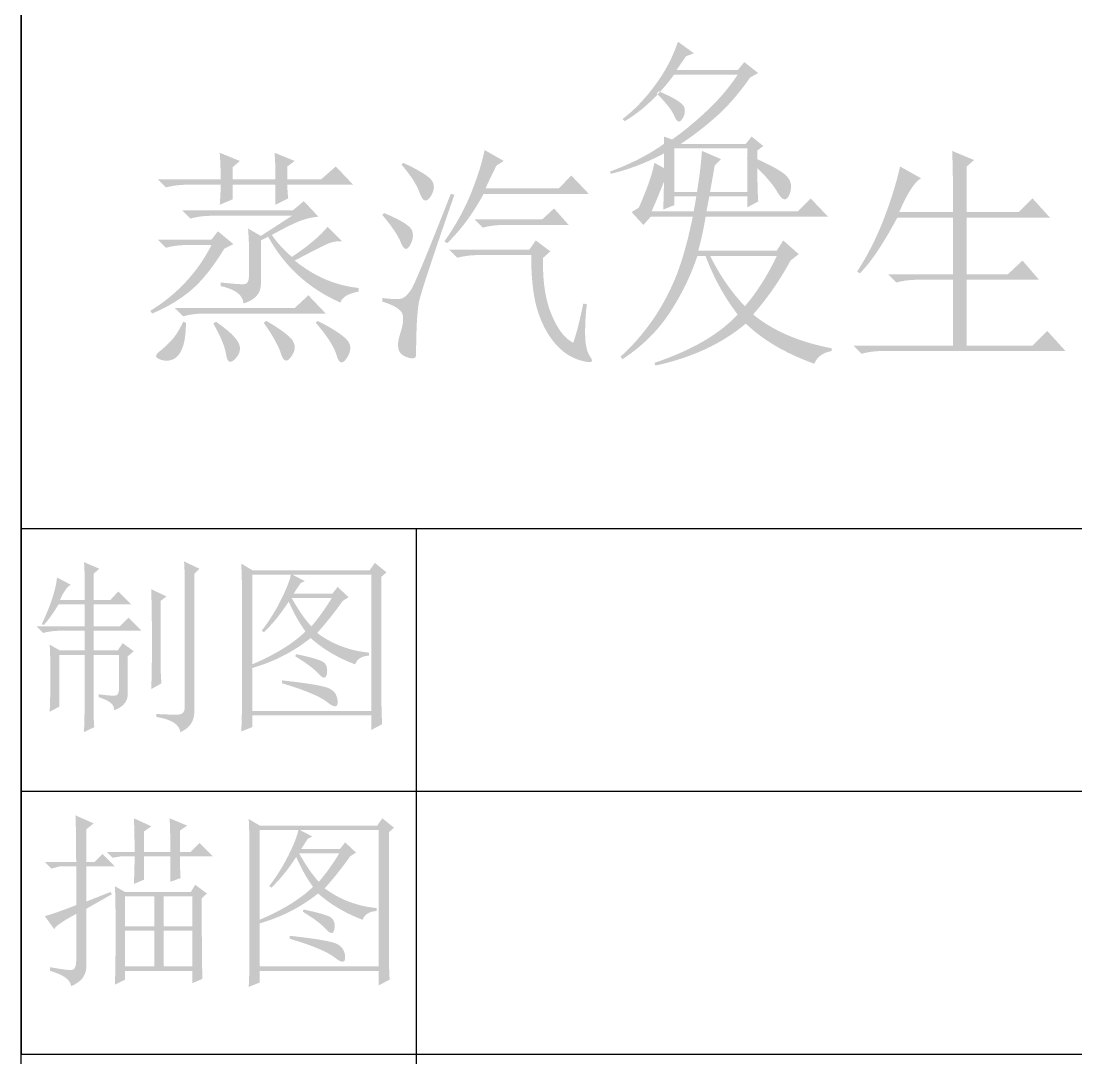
# Model space of a CAD drawing. Header units: millimetres. Extents: x 0 to 841, y 0 to 1189.
# Drawn here: x 673.9 to 703.97, y 20.07 to 49.62 of the extents above; entities that cross this region are included whole.
import ezdxf

# ---------------------------------------------------------------- set-up
doc = ezdxf.new("R2010")
doc.units = ezdxf.units.MM
doc.layers.add('C00-00-00', color=7, linetype='Continuous')

msp = doc.modelspace()

# ---------------------------------------------------------------- hatches: boundary and pattern name
at = {"layer": 'C00-00-00'}
h = msp.add_hatch(color=256, dxfattribs=at)
edge = h.paths.add_edge_path(flags=0)
edge.add_spline(control_points=[(694.682813, 48.017592), (694.363659, 47.559532), (694.034033, 47.181399), (693.694484, 46.883191), (693.354384, 46.584984), (693.024757, 46.331976), (692.706155, 46.124168), (692.706155, 46.124168), (694.557687, 46.124168), (694.557687, 46.124168), (694.557687, 46.124168), (694.724154, 46.331976), (694.724154, 46.331976), (694.724154, 46.331976), (695.057088, 46.06188), (695.057088, 46.06188), (695.057088, 46.06188), (694.890621, 45.936755), (694.890621, 45.936755), (694.890621, 45.936755), (694.890621, 45.146312), (694.890621, 45.146312), (694.890621, 44.937953), (694.897236, 44.715813), (694.911567, 44.479893), (694.911567, 44.479893), (694.59958, 44.313426), (694.59958, 44.313426), (694.59958, 44.313426), (694.59958, 44.625965), (694.59958, 44.625965), (694.59958, 44.625965), (692.518742, 44.625965), (692.518742, 44.625965), (692.518742, 44.625965), (692.518742, 44.376264), (692.518742, 44.376264), (692.518742, 44.376264), (692.206754, 44.251138), (692.206754, 44.251138), (692.219983, 44.736759), (692.227149, 45.055913), (692.227149, 45.208599), (692.227149, 45.208599), (692.227149, 45.853521), (692.227149, 45.853521), (691.741528, 45.59004), (691.235513, 45.395461), (690.708551, 45.270887), (690.708551, 45.270887), (690.687605, 45.333174), (690.687605, 45.333174), (691.28402, 45.554762), (691.797201, 45.818795), (692.227149, 46.124168), (692.227149, 46.124168), (692.227149, 46.331976), (692.227149, 46.331976), (692.227149, 46.331976), (692.456455, 46.248742), (692.456455, 46.248742), (692.775057, 46.470331), (693.107991, 46.744285), (693.454705, 47.070604), (693.80142, 47.396924), (694.093013, 47.740331), (694.328933, 48.100826), (694.328933, 48.100826), (692.518742, 48.100826), (692.518742, 48.100826), (692.074462, 47.504411), (691.603173, 47.060131), (691.103772, 46.76909), (691.103772, 46.76909), (691.041485, 46.831377), (691.041485, 46.831377), (691.360087, 47.067297), (691.668768, 47.386451), (691.966975, 47.788838), (692.265183, 48.191225), (692.484015, 48.607393), (692.622922, 49.037341), (692.622922, 49.037341), (693.08043, 48.704407), (693.08043, 48.704407), (693.08043, 48.704407), (692.851676, 48.621173), (692.851676, 48.621173), (692.74033, 48.454706), (692.650482, 48.322966), (692.581029, 48.225952), (692.581029, 48.225952), (694.328933, 48.225952), (694.328933, 48.225952), (694.328933, 48.225952), (694.516346, 48.454706), (694.516346, 48.454706), (694.516346, 48.454706), (694.911567, 48.142718), (694.911567, 48.142718), (694.911567, 48.142718), (694.682813, 48.017592), (694.682813, 48.017592)], knot_values=[0, 0, 0, 0, 1, 1, 1, 2, 2, 2, 3, 3, 3, 4, 4, 4, 5, 5, 5, 6, 6, 6, 7, 7, 7, 8, 8, 8, 9, 9, 9, 10, 10, 10, 11, 11, 11, 12, 12, 12, 13, 13, 13, 14, 14, 14, 15, 15, 15, 16, 16, 16, 17, 17, 17, 18, 18, 18, 19, 19, 19, 20, 20, 20, 21, 21, 21, 22, 22, 22, 23, 23, 23, 24, 24, 24, 25, 25, 25, 26, 26, 26, 27, 27, 27, 28, 28, 28, 29, 29, 29, 30, 30, 30, 31, 31, 31, 32, 32, 32, 33, 33, 33, 34, 34, 34, 34], degree=3, periodic=1)
edge = h.paths.add_edge_path(flags=0)
edge.add_spline(control_points=[(692.081628, 47.622371), (692.539137, 47.427792), (692.782223, 47.271798), (692.809784, 47.153838), (692.837344, 47.035878), (692.813091, 46.925084), (692.737023, 46.820904), (692.660955, 46.716724), (692.591502, 46.744285), (692.529215, 46.904137), (692.466376, 47.06399), (692.296602, 47.282271), (692.019341, 47.560084), (692.019341, 47.560084), (692.081628, 47.622371), (692.081628, 47.622371)], knot_values=[0, 0, 0, 0, 1, 1, 1, 2, 2, 2, 3, 3, 3, 4, 4, 4, 5, 5, 5, 5], degree=3, periodic=1)
edge = h.paths.add_edge_path(flags=0)
edge.add_spline(control_points=[(692.518742, 45.999042), (692.518742, 45.999042), (692.518742, 44.750539), (692.518742, 44.750539), (692.518742, 44.750539), (694.59958, 44.750539), (694.59958, 44.750539), (694.59958, 44.750539), (694.59958, 45.999042), (694.59958, 45.999042), (694.59958, 45.999042), (692.518742, 45.999042), (692.518742, 45.999042)], knot_values=[0, 0, 0, 0, 1, 1, 1, 2, 2, 2, 3, 3, 3, 4, 4, 4, 4], degree=3, periodic=1)
h = msp.add_hatch(color=256, dxfattribs=at)
edge = h.paths.add_edge_path(flags=0)
edge.add_spline(control_points=[(680.398864, 43.135821), (680.398864, 43.291815), (680.390044, 43.482535), (680.372957, 43.708533), (680.372957, 43.708533), (680.737861, 43.500174), (680.737861, 43.500174), (680.737861, 43.500174), (681.623113, 44.073438), (681.623113, 44.073438), (681.623113, 44.073438), (679.357067, 44.073438), (679.357067, 44.073438), (679.131069, 44.073438), (678.922709, 44.04698), (678.731989, 43.995165), (678.731989, 43.995165), (678.497722, 44.229432), (678.497722, 44.229432), (678.497722, 44.229432), (681.64902, 44.229432), (681.64902, 44.229432), (681.64902, 44.229432), (681.961559, 44.490157), (681.961559, 44.490157), (681.961559, 44.490157), (682.378278, 44.047531), (682.378278, 44.047531), (682.169918, 44.029892), (681.965969, 43.977526), (681.766429, 43.890986), (681.566889, 43.803894), (681.328213, 43.682626), (681.0504, 43.526632), (681.206394, 43.300634), (681.397115, 43.092275), (681.623113, 42.901554), (682.109285, 43.231181), (682.447731, 43.517262), (682.639003, 43.760899), (682.639003, 43.760899), (683.055721, 43.34418), (683.055721, 43.34418), (682.899176, 43.361268), (682.725543, 43.322132), (682.534823, 43.226771), (682.343551, 43.13086), (682.065739, 42.988095), (681.701385, 42.797375), (682.25701, 42.345378), (682.86445, 42.085204), (683.524254, 42.015751), (683.524254, 42.015751), (683.524254, 41.911572), (683.524254, 41.911572), (683.228803, 41.859206), (683.05517, 41.755026), (683.003356, 41.599033), (682.100465, 41.998112), (681.414753, 42.623191), (680.946221, 43.474267), (680.946221, 43.474267), (680.737861, 43.370087), (680.737861, 43.370087), (680.737861, 43.370087), (680.737861, 42.119931), (680.737861, 42.119931), (680.737861, 41.859206), (680.572497, 41.676754), (680.24287, 41.573125), (680.225231, 41.81566), (680.008603, 41.981025), (679.591885, 42.068117), (679.591885, 42.068117), (679.591885, 42.172296), (679.591885, 42.172296), (679.921511, 42.137019), (680.138139, 42.119931), (680.242319, 42.119931), (680.346498, 42.119931), (680.398864, 42.197652), (680.398864, 42.354197), (680.398864, 42.354197), (680.398864, 43.135821), (680.398864, 43.135821)], knot_values=[0, 0, 0, 0, 1, 1, 1, 2, 2, 2, 3, 3, 3, 4, 4, 4, 5, 5, 5, 6, 6, 6, 7, 7, 7, 8, 8, 8, 9, 9, 9, 10, 10, 10, 11, 11, 11, 12, 12, 12, 13, 13, 13, 14, 14, 14, 15, 15, 15, 16, 16, 16, 17, 17, 17, 18, 18, 18, 19, 19, 19, 20, 20, 20, 21, 21, 21, 22, 22, 22, 23, 23, 23, 24, 24, 24, 25, 25, 25, 26, 26, 26, 27, 27, 27, 28, 28, 28, 28], degree=3, periodic=1)
edge = h.paths.add_edge_path(flags=0)
edge.add_spline(control_points=[(677.794372, 43.395994), (677.794372, 43.395994), (679.33116, 43.395994), (679.33116, 43.395994), (679.33116, 43.395994), (679.513612, 43.630812), (679.513612, 43.630812), (679.513612, 43.630812), (679.956238, 43.265908), (679.956238, 43.265908), (679.956238, 43.265908), (679.696064, 43.135821), (679.696064, 43.135821), (679.365886, 42.597283), (679.044528, 42.197652), (678.731989, 41.937479), (678.41945, 41.677305), (678.055096, 41.460126), (677.638378, 41.286494), (677.638378, 41.286494), (677.586012, 41.364766), (677.586012, 41.364766), (678.349997, 41.833299), (678.931529, 42.458377), (679.33116, 43.24), (679.33116, 43.24), (678.654267, 43.24), (678.654267, 43.24), (678.428269, 43.24), (678.21991, 43.213542), (678.029189, 43.161728), (678.029189, 43.161728), (677.794372, 43.395994), (677.794372, 43.395994)], knot_values=[0, 0, 0, 0, 1, 1, 1, 2, 2, 2, 3, 3, 3, 4, 4, 4, 5, 5, 5, 6, 6, 6, 7, 7, 7, 8, 8, 8, 9, 9, 9, 10, 10, 10, 11, 11, 11, 11], degree=3, periodic=1)
edge = h.paths.add_edge_path(flags=0)
edge.add_spline(control_points=[(678.289363, 41.443039), (678.289363, 41.443039), (681.701385, 41.443039), (681.701385, 41.443039), (681.701385, 41.443039), (682.092197, 41.807392), (682.092197, 41.807392), (682.092197, 41.807392), (682.586637, 41.286494), (682.586637, 41.286494), (682.586637, 41.286494), (679.148707, 41.286494), (679.148707, 41.286494), (678.922709, 41.286494), (678.71435, 41.260035), (678.523629, 41.208221), (678.523629, 41.208221), (678.289363, 41.443039), (678.289363, 41.443039)], knot_values=[0, 0, 0, 0, 1, 1, 1, 2, 2, 2, 3, 3, 3, 4, 4, 4, 5, 5, 5, 6, 6, 6, 6], degree=3, periodic=1)
edge = h.paths.add_edge_path(flags=0)
edge.add_spline(control_points=[(682.352371, 41.078134), (682.734363, 40.886862), (683.003356, 40.717639), (683.159901, 40.569914), (683.315895, 40.422739), (683.328573, 40.244697), (683.198486, 40.036337), (683.068399, 39.827978), (682.968629, 39.845617), (682.899176, 40.088703), (682.829723, 40.331789), (682.630183, 40.643776), (682.300556, 41.02632), (682.300556, 41.02632), (682.352371, 41.078134), (682.352371, 41.078134)], knot_values=[0, 0, 0, 0, 1, 1, 1, 2, 2, 2, 3, 3, 3, 4, 4, 4, 5, 5, 5, 5], degree=3, periodic=1)
edge = h.paths.add_edge_path(flags=0)
edge.add_spline(control_points=[(678.523629, 41.052227), (678.523629, 41.052227), (678.601902, 41.02632), (678.601902, 41.02632), (678.601902, 40.71323), (678.567175, 40.470144), (678.497722, 40.297062), (678.428269, 40.123429), (678.332358, 40.01484), (678.21109, 39.971294), (678.089823, 39.928299), (677.968004, 39.932709), (677.846737, 39.984523), (677.724918, 40.036337), (677.720509, 40.10579), (677.833508, 40.192882), (677.945956, 40.279974), (678.063365, 40.388013), (678.185183, 40.518099), (678.306451, 40.648186), (678.41945, 40.826229), (678.523629, 41.052227), (678.523629, 41.052227), (678.523629, 41.052227), (678.523629, 41.052227)], knot_values=[0, 0, 0, 0, 1, 1, 1, 2, 2, 2, 3, 3, 3, 4, 4, 4, 5, 5, 5, 6, 6, 6, 7, 7, 7, 8, 8, 8, 8], degree=3, periodic=1)
edge = h.paths.add_edge_path(flags=0)
edge.add_spline(control_points=[(679.461247, 41.052227), (679.808512, 40.80859), (680.021281, 40.60905), (680.099554, 40.453056), (680.177826, 40.297062), (680.14751, 40.144927), (680.008603, 39.997201), (679.869697, 39.849475), (679.782605, 39.888612), (679.747878, 40.11461), (679.713152, 40.340608), (679.591885, 40.634957), (679.383525, 40.999862), (679.383525, 40.999862), (679.461247, 41.052227), (679.461247, 41.052227)], knot_values=[0, 0, 0, 0, 1, 1, 1, 2, 2, 2, 3, 3, 3, 4, 4, 4, 5, 5, 5, 5], degree=3, periodic=1)
edge = h.paths.add_edge_path(flags=0)
edge.add_spline(control_points=[(680.893855, 41.078134), (681.310574, 40.835048), (681.561928, 40.643776), (681.64902, 40.50487), (681.736112, 40.365964), (681.718473, 40.21438), (681.597206, 40.049566), (681.475387, 39.884753), (681.380027, 39.91507), (681.310574, 40.140517), (681.241121, 40.366515), (681.075756, 40.661415), (680.815582, 41.02632), (680.815582, 41.02632), (680.893855, 41.078134), (680.893855, 41.078134)], knot_values=[0, 0, 0, 0, 1, 1, 1, 2, 2, 2, 3, 3, 3, 4, 4, 4, 5, 5, 5, 5], degree=3, periodic=1)
edge = h.paths.add_edge_path(flags=0)
edge.add_spline(control_points=[(679.565426, 44.385977), (679.583065, 44.611424), (679.591885, 44.802145), (679.591885, 44.95869), (679.591885, 44.95869), (678.654267, 44.95869), (678.654267, 44.95869), (678.428269, 44.95869), (678.21991, 44.932783), (678.029189, 44.880968), (678.029189, 44.880968), (677.794372, 45.115235), (677.794372, 45.115235), (677.794372, 45.115235), (679.591885, 45.115235), (679.591885, 45.115235), (679.591885, 45.35777), (679.583065, 45.609675), (679.565426, 45.8704), (679.565426, 45.8704), (680.13869, 45.636133), (680.13869, 45.636133), (680.13869, 45.636133), (679.930331, 45.453681), (679.930331, 45.453681), (679.930331, 45.453681), (679.930331, 45.115235), (679.930331, 45.115235), (679.930331, 45.115235), (681.15458, 45.115235), (681.15458, 45.115235), (681.15458, 45.375408), (681.14576, 45.627314), (681.128122, 45.8704), (681.128122, 45.8704), (681.701385, 45.636133), (681.701385, 45.636133), (681.701385, 45.636133), (681.493026, 45.479588), (681.493026, 45.479588), (681.493026, 45.479588), (681.493026, 45.115235), (681.493026, 45.115235), (681.493026, 45.115235), (682.45655, 45.115235), (682.45655, 45.115235), (682.45655, 45.115235), (682.873269, 45.479588), (682.873269, 45.479588), (682.873269, 45.479588), (683.36826, 44.95869), (683.36826, 44.95869), (683.36826, 44.95869), (681.493026, 44.95869), (681.493026, 44.95869), (681.493026, 44.819783), (681.501294, 44.689697), (681.518933, 44.568429), (681.518933, 44.568429), (681.15458, 44.385977), (681.15458, 44.385977), (681.15458, 44.385977), (681.15458, 44.95869), (681.15458, 44.95869), (681.15458, 44.95869), (679.930331, 44.95869), (679.930331, 44.95869), (679.930331, 44.95869), (679.930331, 44.541971), (679.930331, 44.541971), (679.930331, 44.541971), (679.565426, 44.385977), (679.565426, 44.385977)], knot_values=[0, 0, 0, 0, 1, 1, 1, 2, 2, 2, 3, 3, 3, 4, 4, 4, 5, 5, 5, 6, 6, 6, 7, 7, 7, 8, 8, 8, 9, 9, 9, 10, 10, 10, 11, 11, 11, 12, 12, 12, 13, 13, 13, 14, 14, 14, 15, 15, 15, 16, 16, 16, 17, 17, 17, 18, 18, 18, 19, 19, 19, 20, 20, 20, 21, 21, 21, 22, 22, 22, 23, 23, 23, 24, 24, 24, 24], degree=3, periodic=1)
h = msp.add_hatch(color=256, dxfattribs=at)
edge = h.paths.add_edge_path(flags=0)
edge.add_spline(control_points=[(686.827357, 43.969258), (686.827357, 43.969258), (688.754405, 43.969258), (688.754405, 43.969258), (688.754405, 43.969258), (689.093403, 44.281797), (689.093403, 44.281797), (689.093403, 44.281797), (689.510122, 43.812713), (689.510122, 43.812713), (689.510122, 43.812713), (687.686701, 43.812713), (687.686701, 43.812713), (687.460703, 43.812713), (687.252344, 43.786806), (687.061623, 43.734992), (687.061623, 43.734992), (686.827357, 43.969258), (686.827357, 43.969258)], knot_values=[0, 0, 0, 0, 1, 1, 1, 2, 2, 2, 3, 3, 3, 4, 4, 4, 5, 5, 5, 6, 6, 6, 6], degree=3, periodic=1)
edge = h.paths.add_edge_path(flags=0)
edge.add_spline(control_points=[(687.113989, 45.948672), (687.113989, 45.948672), (687.660794, 45.636133), (687.660794, 45.636133), (687.660794, 45.636133), (687.452435, 45.506046), (687.452435, 45.506046), (687.330616, 45.262409), (687.226437, 45.04523), (687.139896, 44.85451), (687.139896, 44.85451), (689.22349, 44.85451), (689.22349, 44.85451), (689.22349, 44.85451), (689.587843, 45.219415), (689.587843, 45.219415), (689.587843, 45.219415), (690.082834, 44.698516), (690.082834, 44.698516), (690.082834, 44.698516), (687.08753, 44.698516), (687.08753, 44.698516), (686.774991, 44.125252), (686.427726, 43.656719), (686.045734, 43.291815), (686.045734, 43.291815), (685.968012, 43.34418), (685.968012, 43.34418), (686.297639, 43.812713), (686.553403, 44.277388), (686.735855, 44.737652), (686.918307, 45.197366), (687.044536, 45.601407), (687.113989, 45.948672), (687.113989, 45.948672), (687.113989, 45.948672), (687.113989, 45.948672)], knot_values=[0, 0, 0, 0, 1, 1, 1, 2, 2, 2, 3, 3, 3, 4, 4, 4, 5, 5, 5, 6, 6, 6, 7, 7, 7, 8, 8, 8, 9, 9, 9, 10, 10, 10, 11, 11, 11, 12, 12, 12, 12], degree=3, periodic=1)
edge = h.paths.add_edge_path(flags=0)
edge.add_spline(control_points=[(686.098099, 43.109914), (686.098099, 43.109914), (688.390052, 43.109914), (688.390052, 43.109914), (688.390052, 43.109914), (688.572504, 43.370087), (688.572504, 43.370087), (688.572504, 43.370087), (688.989223, 43.057548), (688.989223, 43.057548), (688.989223, 43.057548), (688.780864, 42.875096), (688.780864, 42.875096), (688.763225, 42.232379), (688.840946, 41.698803), (689.014579, 41.273264), (689.188212, 40.847726), (689.396571, 40.574323), (689.640208, 40.453056), (689.726749, 40.696142), (689.822109, 41.069315), (689.92684, 41.573125), (689.92684, 41.573125), (690.03102, 41.547218), (690.03102, 41.547218), (689.995742, 41.32122), (689.978655, 41.047266), (689.978655, 40.726459), (689.978655, 40.405651), (690.030469, 40.175244), (690.134648, 40.036337), (690.238828, 39.897431), (690.147878, 39.867114), (689.861246, 39.945387), (689.574614, 40.023659), (689.32326, 40.192882), (689.106081, 40.453056), (688.888902, 40.71323), (688.724089, 41.034588), (688.611089, 41.41658), (688.49809, 41.798572), (688.441866, 42.310651), (688.441866, 42.953369), (688.441866, 42.953369), (686.957444, 42.953369), (686.957444, 42.953369), (686.731445, 42.953369), (686.523086, 42.92691), (686.332365, 42.875096), (686.332365, 42.875096), (686.098099, 43.109914), (686.098099, 43.109914)], knot_values=[0, 0, 0, 0, 1, 1, 1, 2, 2, 2, 3, 3, 3, 4, 4, 4, 5, 5, 5, 6, 6, 6, 7, 7, 7, 8, 8, 8, 9, 9, 9, 10, 10, 10, 11, 11, 11, 12, 12, 12, 13, 13, 13, 14, 14, 14, 15, 15, 15, 16, 16, 16, 17, 17, 17, 17], degree=3, periodic=1)
edge = h.paths.add_edge_path(flags=0)
edge.add_spline(control_points=[(686.254093, 44.672609), (685.611376, 42.83155), (685.27293, 41.802982), (685.238203, 41.585803), (685.203477, 41.368625), (685.181979, 41.099632), (685.17316, 40.778273), (685.16434, 40.456915), (685.160482, 40.235877), (685.160482, 40.11461), (685.160482, 39.993342), (685.056302, 39.975704), (684.847943, 40.062244), (684.639583, 40.149336), (684.591628, 40.361554), (684.704627, 40.7), (684.817075, 41.038447), (684.821484, 41.260035), (684.717305, 41.364215), (684.613125, 41.468395), (684.439492, 41.555487), (684.196957, 41.62494), (684.196957, 41.62494), (684.196957, 41.729119), (684.196957, 41.729119), (684.491858, 41.694393), (684.678168, 41.689983), (684.756441, 41.716441), (684.834714, 41.742349), (684.921254, 41.825031), (685.017166, 41.963937), (685.112526, 42.102843), (685.490109, 43.014002), (686.149913, 44.698516), (686.149913, 44.698516), (686.254093, 44.672609), (686.254093, 44.672609)], knot_values=[0, 0, 0, 0, 1, 1, 1, 2, 2, 2, 3, 3, 3, 4, 4, 4, 5, 5, 5, 6, 6, 6, 7, 7, 7, 8, 8, 8, 9, 9, 9, 10, 10, 10, 11, 11, 11, 12, 12, 12, 12], degree=3, periodic=1)
edge = h.paths.add_edge_path(flags=0)
edge.add_spline(control_points=[(684.248772, 44.151711), (684.752031, 43.943351), (685.021024, 43.769718), (685.055751, 43.630812), (685.090477, 43.491906), (685.06457, 43.353), (684.97803, 43.214093), (684.890938, 43.075187), (684.808806, 43.105504), (684.730534, 43.305044), (684.652261, 43.504584), (684.47477, 43.769167), (684.196957, 44.099345), (684.196957, 44.099345), (684.248772, 44.151711), (684.248772, 44.151711)], knot_values=[0, 0, 0, 0, 1, 1, 1, 2, 2, 2, 3, 3, 3, 4, 4, 4, 5, 5, 5, 5], degree=3, periodic=1)
edge = h.paths.add_edge_path(flags=0)
edge.add_spline(control_points=[(684.795577, 45.583768), (685.281749, 45.35777), (685.559562, 45.179727), (685.629015, 45.04964), (685.698468, 44.919553), (685.676419, 44.771828), (685.563971, 44.607014), (685.450972, 44.442201), (685.351202, 44.481337), (685.264661, 44.724423), (685.177569, 44.967509), (685.003937, 45.236502), (684.743763, 45.531954), (684.743763, 45.531954), (684.795577, 45.583768), (684.795577, 45.583768)], knot_values=[0, 0, 0, 0, 1, 1, 1, 2, 2, 2, 3, 3, 3, 4, 4, 4, 5, 5, 5, 5], degree=3, periodic=1)
h = msp.add_hatch(color=256, dxfattribs=at)
edge = h.paths.add_edge_path(flags=0)
edge.add_spline(control_points=[(693.073398, 44.203525), (693.125212, 44.481337), (693.172616, 44.771828), (693.216162, 45.076099), (693.259708, 45.379818), (693.290025, 45.66204), (693.307664, 45.922765), (693.307664, 45.922765), (693.85447, 45.687947), (693.85447, 45.687947), (693.85447, 45.687947), (693.672017, 45.506046), (693.672017, 45.506046), (693.55075, 44.811515), (693.472477, 44.377158), (693.437751, 44.203525), (693.437751, 44.203525), (696.042243, 44.203525), (696.042243, 44.203525), (696.042243, 44.203525), (696.407148, 44.568429), (696.407148, 44.568429), (696.407148, 44.568429), (696.901588, 44.047531), (696.901588, 44.047531), (696.901588, 44.047531), (693.411844, 44.047531), (693.411844, 44.047531), (693.359478, 43.717353), (693.290025, 43.395994), (693.203484, 43.083455), (693.203484, 43.083455), (695.443072, 43.083455), (695.443072, 43.083455), (695.443072, 43.083455), (695.625524, 43.370087), (695.625524, 43.370087), (695.625524, 43.370087), (696.06815, 42.979276), (696.06815, 42.979276), (696.06815, 42.979276), (695.833884, 42.797375), (695.833884, 42.797375), (695.521345, 42.224111), (695.16526, 41.71148), (694.76618, 41.260586), (695.338892, 40.791502), (696.085238, 40.470144), (697.005767, 40.296511), (697.005767, 40.296511), (697.005767, 40.21879), (697.005767, 40.21879), (696.745594, 40.166975), (696.58078, 40.045157), (696.511327, 39.853885), (695.694977, 40.149336), (695.043992, 40.530777), (694.55782, 40.999862), (693.880377, 40.427149), (693.021032, 40.028069), (691.979235, 39.802071), (691.979235, 39.802071), (691.953328, 39.879792), (691.953328, 39.879792), (693.0293, 40.244697), (693.819743, 40.704961), (694.323554, 41.260586), (693.94101, 41.763846), (693.637291, 42.319471), (693.411844, 42.927461), (693.411844, 42.927461), (693.177577, 42.927461), (693.177577, 42.927461), (692.986306, 42.354197), (692.721171, 41.811802), (692.382725, 41.299723), (692.044279, 40.787092), (691.597243, 40.348876), (691.041618, 39.983972), (691.041618, 39.983972), (690.989804, 40.062244), (690.989804, 40.062244), (691.267616, 40.305882), (691.541019, 40.60905), (691.810012, 40.973954), (692.079005, 41.338308), (692.313272, 41.750617), (692.512812, 42.210882), (692.712352, 42.671146), (692.890394, 43.283546), (693.046939, 44.047531), (693.046939, 44.047531), (691.849148, 44.047531), (691.849148, 44.047531), (691.849148, 44.047531), (691.640789, 43.812713), (691.640789, 43.812713), (691.640789, 43.812713), (691.302343, 44.177618), (691.302343, 44.177618), (691.302343, 44.177618), (691.510702, 44.307704), (691.510702, 44.307704), (691.753237, 44.863329), (691.900963, 45.288316), (691.953328, 45.583768), (691.953328, 45.583768), (692.474227, 45.297687), (692.474227, 45.297687), (692.474227, 45.297687), (692.265867, 45.141142), (692.265867, 45.141142), (692.091683, 44.706784), (691.961596, 44.394245), (691.875056, 44.203525), (691.875056, 44.203525), (693.073398, 44.203525), (693.073398, 44.203525)], knot_values=[0, 0, 0, 0, 1, 1, 1, 2, 2, 2, 3, 3, 3, 4, 4, 4, 5, 5, 5, 6, 6, 6, 7, 7, 7, 8, 8, 8, 9, 9, 9, 10, 10, 10, 11, 11, 11, 12, 12, 12, 13, 13, 13, 14, 14, 14, 15, 15, 15, 16, 16, 16, 17, 17, 17, 18, 18, 18, 19, 19, 19, 20, 20, 20, 21, 21, 21, 22, 22, 22, 23, 23, 23, 24, 24, 24, 25, 25, 25, 26, 26, 26, 27, 27, 27, 28, 28, 28, 29, 29, 29, 30, 30, 30, 31, 31, 31, 32, 32, 32, 33, 33, 33, 34, 34, 34, 35, 35, 35, 36, 36, 36, 37, 37, 37, 38, 38, 38, 39, 39, 39, 39], degree=3, periodic=1)
edge = h.paths.add_edge_path(flags=0)
edge.add_spline(control_points=[(693.541931, 42.927461), (693.819743, 42.371836), (694.14937, 41.893933), (694.531913, 41.494853), (694.86154, 41.876845), (695.16526, 42.354197), (695.443072, 42.927461), (695.443072, 42.927461), (693.541931, 42.927461), (693.541931, 42.927461)], knot_values=[0, 0, 0, 0, 1, 1, 1, 2, 2, 2, 3, 3, 3, 3], degree=3, periodic=1)
edge = h.paths.add_edge_path(flags=0)
edge.add_spline(control_points=[(694.636093, 45.792127), (695.139352, 45.583768), (695.482208, 45.405725), (695.664661, 45.258), (695.846562, 45.110274), (695.894517, 44.923963), (695.807977, 44.698516), (695.720885, 44.472518), (695.604027, 44.490157), (695.456301, 44.75033), (695.308576, 45.010504), (695.017534, 45.331862), (694.583727, 45.714406), (694.583727, 45.714406), (694.636093, 45.792127), (694.636093, 45.792127)], knot_values=[0, 0, 0, 0, 1, 1, 1, 2, 2, 2, 3, 3, 3, 4, 4, 4, 5, 5, 5, 5], degree=3, periodic=1)
h = msp.add_hatch(color=256, dxfattribs=at)
edge = h.paths.add_edge_path(flags=0)
edge.add_spline(control_points=[(698.954534, 45.479588), (698.954534, 45.479588), (699.553705, 45.141142), (699.553705, 45.141142), (699.379521, 45.05405), (699.171161, 44.733243), (698.928627, 44.177618), (698.928627, 44.177618), (700.464864, 44.177618), (700.464864, 44.177618), (700.464864, 44.975777), (700.456044, 45.557861), (700.438957, 45.922765), (700.438957, 45.922765), (701.064035, 45.66204), (701.064035, 45.66204), (701.064035, 45.66204), (700.855675, 45.479588), (700.855675, 45.479588), (700.855675, 45.479588), (700.855675, 44.177618), (700.855675, 44.177618), (700.855675, 44.177618), (702.340098, 44.177618), (702.340098, 44.177618), (702.340098, 44.177618), (702.73091, 44.568429), (702.73091, 44.568429), (702.73091, 44.568429), (703.225901, 44.021072), (703.225901, 44.021072), (703.225901, 44.021072), (700.855675, 44.021072), (700.855675, 44.021072), (700.855675, 44.021072), (700.855675, 42.406563), (700.855675, 42.406563), (700.855675, 42.406563), (702.027559, 42.406563), (702.027559, 42.406563), (702.027559, 42.406563), (702.444278, 42.797375), (702.444278, 42.797375), (702.444278, 42.797375), (702.913362, 42.250018), (702.913362, 42.250018), (702.913362, 42.250018), (700.855675, 42.250018), (700.855675, 42.250018), (700.855675, 42.250018), (700.855675, 40.374783), (700.855675, 40.374783), (700.855675, 40.374783), (702.73091, 40.374783), (702.73091, 40.374783), (702.73091, 40.374783), (703.147629, 40.791502), (703.147629, 40.791502), (703.147629, 40.791502), (703.668527, 40.21879), (703.668527, 40.21879), (703.668527, 40.21879), (698.48545, 40.21879), (698.48545, 40.21879), (698.259451, 40.21879), (698.051092, 40.192882), (697.860372, 40.140517), (697.860372, 40.140517), (697.626105, 40.374783), (697.626105, 40.374783), (697.626105, 40.374783), (700.464864, 40.374783), (700.464864, 40.374783), (700.464864, 40.374783), (700.464864, 42.250018), (700.464864, 42.250018), (700.464864, 42.250018), (699.475432, 42.250018), (699.475432, 42.250018), (699.249434, 42.250018), (699.041075, 42.224111), (698.850354, 42.172296), (698.850354, 42.172296), (698.616088, 42.406563), (698.616088, 42.406563), (698.616088, 42.406563), (700.464864, 42.406563), (700.464864, 42.406563), (700.464864, 42.406563), (700.464864, 44.021072), (700.464864, 44.021072), (700.464864, 44.021072), (698.876261, 44.021072), (698.876261, 44.021072), (698.47663, 43.274727), (698.120545, 42.745009), (697.808557, 42.43247), (697.808557, 42.43247), (697.730285, 42.484836), (697.730285, 42.484836), (698.025185, 42.93573), (698.27709, 43.430721), (698.48545, 43.969258), (698.693809, 44.507244), (698.849803, 45.011055), (698.954534, 45.479588), (698.954534, 45.479588), (698.954534, 45.479588), (698.954534, 45.479588)], knot_values=[0, 0, 0, 0, 1, 1, 1, 2, 2, 2, 3, 3, 3, 4, 4, 4, 5, 5, 5, 6, 6, 6, 7, 7, 7, 8, 8, 8, 9, 9, 9, 10, 10, 10, 11, 11, 11, 12, 12, 12, 13, 13, 13, 14, 14, 14, 15, 15, 15, 16, 16, 16, 17, 17, 17, 18, 18, 18, 19, 19, 19, 20, 20, 20, 21, 21, 21, 22, 22, 22, 23, 23, 23, 24, 24, 24, 25, 25, 25, 26, 26, 26, 27, 27, 27, 28, 28, 28, 29, 29, 29, 30, 30, 30, 31, 31, 31, 32, 32, 32, 33, 33, 33, 34, 34, 34, 35, 35, 35, 36, 36, 36, 36], degree=3, periodic=1)
h = msp.add_hatch(color=256, dxfattribs=at)
edge = h.paths.add_edge_path(flags=0)
edge.add_spline(control_points=[(677.612061, 30.57816), (677.625842, 30.869202), (677.633007, 31.316238), (677.633007, 31.919818), (677.633007, 32.523399), (677.625842, 33.026107), (677.612061, 33.428495), (677.612061, 33.428495), (678.049175, 33.220686), (678.049175, 33.220686), (678.049175, 33.220686), (677.882708, 33.095561), (677.882708, 33.095561), (677.882708, 33.095561), (677.882708, 31.18119), (677.882708, 31.18119), (677.882708, 31.084176), (677.889323, 30.938655), (677.903654, 30.744627), (677.903654, 30.744627), (677.612061, 30.57816), (677.612061, 30.57816)], knot_values=[0, 0, 0, 0, 1, 1, 1, 2, 2, 2, 3, 3, 3, 4, 4, 4, 5, 5, 5, 6, 6, 6, 7, 7, 7, 7], degree=3, periodic=1)
edge = h.paths.add_edge_path(flags=0)
edge.add_spline(control_points=[(678.569522, 33.574567), (678.569522, 33.796155), (678.562356, 34.011129), (678.548576, 34.219489), (678.548576, 34.219489), (678.98569, 34.011129), (678.98569, 34.011129), (678.98569, 34.011129), (678.839618, 33.865608), (678.839618, 33.865608), (678.839618, 33.865608), (678.839618, 29.97458), (678.839618, 29.97458), (678.853398, 29.683538), (678.721658, 29.475179), (678.444396, 29.350053), (678.416836, 29.572193), (678.18753, 29.717713), (677.757582, 29.787166), (677.757582, 29.787166), (677.757582, 29.8704), (677.757582, 29.8704), (678.021063, 29.85662), (678.222257, 29.849454), (678.361163, 29.849454), (678.500069, 29.849454), (678.569522, 29.918907), (678.569522, 30.057813), (678.569522, 30.057813), (678.569522, 33.574567), (678.569522, 33.574567)], knot_values=[0, 0, 0, 0, 1, 1, 1, 2, 2, 2, 3, 3, 3, 4, 4, 4, 5, 5, 5, 6, 6, 6, 7, 7, 7, 8, 8, 8, 9, 9, 9, 10, 10, 10, 10], degree=3, periodic=1)
edge = h.paths.add_edge_path(flags=0)
edge.add_spline(control_points=[(675.718637, 33.116507), (675.718637, 33.116507), (675.718637, 33.428495), (675.718637, 33.428495), (675.718637, 33.761429), (675.711471, 34.017744), (675.697691, 34.198542), (675.697691, 34.198542), (676.134804, 34.011129), (676.134804, 34.011129), (676.134804, 34.011129), (675.968337, 33.865608), (675.968337, 33.865608), (675.968337, 33.865608), (675.968337, 33.116507), (675.968337, 33.116507), (675.968337, 33.116507), (676.446792, 33.116507), (676.446792, 33.116507), (676.446792, 33.116507), (676.675547, 33.366207), (676.675547, 33.366207), (676.675547, 33.366207), (677.050373, 32.991932), (677.050373, 32.991932), (677.050373, 32.991932), (675.968337, 32.991932), (675.968337, 32.991932), (675.968337, 32.991932), (675.968337, 32.367405), (675.968337, 32.367405), (675.968337, 32.367405), (676.717439, 32.367405), (676.717439, 32.367405), (676.717439, 32.367405), (676.967139, 32.617106), (676.967139, 32.617106), (676.967139, 32.617106), (677.341415, 32.242831), (677.341415, 32.242831), (677.341415, 32.242831), (675.968337, 32.242831), (675.968337, 32.242831), (675.968337, 32.242831), (675.968337, 31.680591), (675.968337, 31.680591), (675.968337, 31.680591), (676.655152, 31.680591), (676.655152, 31.680591), (676.655152, 31.680591), (676.800672, 31.88895), (676.800672, 31.88895), (676.800672, 31.88895), (677.11266, 31.660196), (677.11266, 31.660196), (677.11266, 31.660196), (676.946193, 31.514124), (676.946193, 31.514124), (676.946193, 31.514124), (676.946193, 30.494927), (676.946193, 30.494927), (676.959974, 30.244675), (676.828233, 30.071594), (676.550972, 29.97458), (676.578533, 30.126715), (676.432461, 30.251841), (676.113858, 30.348855), (676.113858, 30.348855), (676.113858, 30.432088), (676.113858, 30.432088), (676.321666, 30.404528), (676.470494, 30.390747), (676.560894, 30.390747), (676.651293, 30.390747), (676.696493, 30.459649), (676.696493, 30.598555), (676.696493, 30.598555), (676.696493, 31.556016), (676.696493, 31.556016), (676.696493, 31.556016), (675.968337, 31.556016), (675.968337, 31.556016), (675.968337, 31.556016), (675.968337, 30.120101), (675.968337, 30.120101), (675.968337, 29.88418), (675.974952, 29.676372), (675.989284, 29.495574), (675.989284, 29.495574), (675.697691, 29.350053), (675.697691, 29.350053), (675.711471, 29.821893), (675.718637, 30.126715), (675.718637, 30.265621), (675.718637, 30.265621), (675.718637, 31.556016), (675.718637, 31.556016), (675.718637, 31.556016), (674.990481, 31.556016), (674.990481, 31.556016), (674.990481, 31.556016), (674.990481, 30.078759), (674.990481, 30.078759), (674.990481, 30.078759), (674.719835, 29.932687), (674.719835, 29.932687), (674.733615, 30.293182), (674.740781, 30.633282), (674.740781, 30.952436), (674.740781, 31.271038), (674.733615, 31.569245), (674.719835, 31.847058), (674.719835, 31.847058), (675.010876, 31.680591), (675.010876, 31.680591), (675.010876, 31.680591), (675.718637, 31.680591), (675.718637, 31.680591), (675.718637, 31.680591), (675.718637, 32.242831), (675.718637, 32.242831), (675.718637, 32.242831), (675.031823, 32.242831), (675.031823, 32.242831), (674.851024, 32.242831), (674.684557, 32.221884), (674.532422, 32.179992), (674.532422, 32.179992), (674.345008, 32.367405), (674.345008, 32.367405), (674.345008, 32.367405), (675.718637, 32.367405), (675.718637, 32.367405), (675.718637, 32.367405), (675.718637, 32.991932), (675.718637, 32.991932), (675.718637, 32.991932), (674.969535, 32.991932), (674.969535, 32.991932), (674.830629, 32.756012), (674.691723, 32.561433), (674.553368, 32.409298), (674.553368, 32.409298), (674.49108, 32.429693), (674.49108, 32.429693), (674.629435, 32.720734), (674.733615, 32.977601), (674.803068, 33.19974), (674.872521, 33.421329), (674.913863, 33.608742), (674.927643, 33.761429), (674.927643, 33.761429), (675.323415, 33.55362), (675.323415, 33.55362), (675.22585, 33.511728), (675.121671, 33.366207), (675.010876, 33.116507), (675.010876, 33.116507), (675.718637, 33.116507), (675.718637, 33.116507)], knot_values=[0, 0, 0, 0, 1, 1, 1, 2, 2, 2, 3, 3, 3, 4, 4, 4, 5, 5, 5, 6, 6, 6, 7, 7, 7, 8, 8, 8, 9, 9, 9, 10, 10, 10, 11, 11, 11, 12, 12, 12, 13, 13, 13, 14, 14, 14, 15, 15, 15, 16, 16, 16, 17, 17, 17, 18, 18, 18, 19, 19, 19, 20, 20, 20, 21, 21, 21, 22, 22, 22, 23, 23, 23, 24, 24, 24, 25, 25, 25, 26, 26, 26, 27, 27, 27, 28, 28, 28, 29, 29, 29, 30, 30, 30, 31, 31, 31, 32, 32, 32, 33, 33, 33, 34, 34, 34, 35, 35, 35, 36, 36, 36, 37, 37, 37, 38, 38, 38, 39, 39, 39, 40, 40, 40, 41, 41, 41, 42, 42, 42, 43, 43, 43, 44, 44, 44, 45, 45, 45, 46, 46, 46, 47, 47, 47, 48, 48, 48, 49, 49, 49, 50, 50, 50, 51, 51, 51, 52, 52, 52, 53, 53, 53, 53], degree=3, periodic=1)
h = msp.add_hatch(color=256, dxfattribs=at)
edge = h.paths.add_edge_path(flags=0)
edge.add_spline(control_points=[(684.173618, 33.782375), (684.173618, 33.782375), (684.173618, 30.32846), (684.173618, 30.32846), (684.173618, 30.050647), (684.180232, 29.801498), (684.194564, 29.578807), (684.194564, 29.578807), (683.882576, 29.41234), (683.882576, 29.41234), (683.882576, 29.41234), (683.882576, 29.828508), (683.882576, 29.828508), (683.882576, 29.828508), (680.490948, 29.828508), (680.490948, 29.828508), (680.490948, 29.828508), (680.490948, 29.495574), (680.490948, 29.495574), (680.490948, 29.495574), (680.178409, 29.370999), (680.178409, 29.370999), (680.19219, 29.648811), (680.199356, 29.932687), (680.199356, 30.22428), (680.199356, 30.22428), (680.199356, 33.366207), (680.199356, 33.366207), (680.199356, 33.602127), (680.19219, 33.865608), (680.178409, 34.157201), (680.178409, 34.157201), (680.490948, 33.969788), (680.490948, 33.969788), (680.490948, 33.969788), (683.840684, 33.969788), (683.840684, 33.969788), (683.840684, 33.969788), (683.986756, 34.177596), (683.986756, 34.177596), (683.986756, 34.177596), (684.31969, 33.907501), (684.31969, 33.907501), (684.31969, 33.907501), (684.173618, 33.782375), (684.173618, 33.782375)], knot_values=[0, 0, 0, 0, 1, 1, 1, 2, 2, 2, 3, 3, 3, 4, 4, 4, 5, 5, 5, 6, 6, 6, 7, 7, 7, 8, 8, 8, 9, 9, 9, 10, 10, 10, 11, 11, 11, 12, 12, 12, 13, 13, 13, 14, 14, 14, 15, 15, 15, 15], degree=3, periodic=1)
edge = h.paths.add_edge_path(flags=0)
edge.add_spline(control_points=[(680.490948, 33.844662), (680.490948, 33.844662), (680.490948, 31.28537), (680.490948, 31.28537), (681.142485, 31.562631), (681.649052, 31.874619), (682.009547, 32.221884), (681.829299, 32.471034), (681.669998, 32.755461), (681.531092, 33.075166), (681.308952, 32.7279), (681.073032, 32.436858), (680.823882, 32.200938), (680.823882, 32.200938), (680.761044, 32.242831), (680.761044, 32.242831), (680.982632, 32.533872), (681.170046, 32.835387), (681.322732, 33.147375), (681.475419, 33.459363), (681.565818, 33.691976), (681.593379, 33.844662), (681.593379, 33.844662), (680.490948, 33.844662), (680.490948, 33.844662)], knot_values=[0, 0, 0, 0, 1, 1, 1, 2, 2, 2, 3, 3, 3, 4, 4, 4, 5, 5, 5, 6, 6, 6, 7, 7, 7, 8, 8, 8, 8], degree=3, periodic=1)
edge = h.paths.add_edge_path(flags=0)
edge.add_spline(control_points=[(680.490948, 29.953634), (680.490948, 29.953634), (683.882576, 29.953634), (683.882576, 29.953634), (683.882576, 29.953634), (683.882576, 33.844662), (683.882576, 33.844662), (683.882576, 33.844662), (681.635271, 33.844662), (681.635271, 33.844662), (681.635271, 33.844662), (681.989152, 33.6578), (681.989152, 33.6578), (681.989152, 33.6578), (681.864026, 33.594962), (681.864026, 33.594962), (681.780792, 33.470387), (681.718505, 33.373373), (681.676613, 33.30392), (681.676613, 33.30392), (682.779594, 33.30392), (682.779594, 33.30392), (682.779594, 33.30392), (682.925115, 33.491333), (682.925115, 33.491333), (682.925115, 33.491333), (683.237654, 33.19974), (683.237654, 33.19974), (683.237654, 33.19974), (683.071187, 33.095561), (683.071187, 33.095561), (682.835267, 32.762627), (682.592181, 32.457253), (682.342481, 32.179992), (682.772428, 31.860838), (683.265215, 31.673425), (683.820289, 31.618304), (683.820289, 31.618304), (683.820289, 31.53507), (683.820289, 31.53507), (683.611929, 31.520739), (683.479638, 31.437505), (683.424516, 31.28537), (682.938895, 31.465617), (682.516113, 31.715318), (682.155619, 32.034471), (681.669447, 31.645864), (681.114924, 31.361437), (680.490948, 31.18119), (680.490948, 31.18119), (680.490948, 29.953634), (680.490948, 29.953634)], knot_values=[0, 0, 0, 0, 1, 1, 1, 2, 2, 2, 3, 3, 3, 4, 4, 4, 5, 5, 5, 6, 6, 6, 7, 7, 7, 8, 8, 8, 9, 9, 9, 10, 10, 10, 11, 11, 11, 12, 12, 12, 13, 13, 13, 14, 14, 14, 15, 15, 15, 16, 16, 16, 17, 17, 17, 17], degree=3, periodic=1)
edge = h.paths.add_edge_path(flags=0)
edge.add_spline(control_points=[(681.614325, 33.178794), (681.808353, 32.83208), (681.995766, 32.561433), (682.176014, 32.367405), (682.370041, 32.588994), (682.56462, 32.85964), (682.758648, 33.178794), (682.758648, 33.178794), (681.614325, 33.178794), (681.614325, 33.178794)], knot_values=[0, 0, 0, 0, 1, 1, 1, 2, 2, 2, 3, 3, 3, 3], degree=3, periodic=1)
edge = h.paths.add_edge_path(flags=0)
edge.add_spline(control_points=[(681.739451, 31.576963), (682.072385, 31.507509), (682.307754, 31.444671), (682.44666, 31.389549), (682.585566, 31.333877), (682.644547, 31.219224), (682.6236, 31.046142), (682.602654, 30.872509), (682.526035, 30.858729), (682.394295, 31.00425), (682.262554, 31.149771), (682.037107, 31.320096), (681.718505, 31.514124), (681.718505, 31.514124), (681.739451, 31.576963), (681.739451, 31.576963)], knot_values=[0, 0, 0, 0, 1, 1, 1, 2, 2, 2, 3, 3, 3, 4, 4, 4, 5, 5, 5, 5], degree=3, periodic=1)
edge = h.paths.add_edge_path(flags=0)
edge.add_spline(control_points=[(681.343678, 30.827861), (681.981986, 30.758408), (682.401461, 30.692262), (682.602654, 30.629975), (682.803848, 30.567136), (682.911335, 30.438703), (682.925115, 30.244675), (682.938895, 30.050647), (682.841882, 30.036867), (682.634073, 30.203334), (682.425714, 30.369801), (681.995766, 30.550048), (681.343678, 30.744627), (681.343678, 30.744627), (681.343678, 30.827861), (681.343678, 30.827861)], knot_values=[0, 0, 0, 0, 1, 1, 1, 2, 2, 2, 3, 3, 3, 4, 4, 4, 5, 5, 5, 5], degree=3, periodic=1)
h = msp.add_hatch(color=256, dxfattribs=at)
edge = h.paths.add_edge_path(flags=0)
edge.add_spline(control_points=[(675.76553, 24.524807), (675.76553, 24.524807), (676.452344, 24.795454), (676.452344, 24.795454), (676.452344, 24.795454), (676.493685, 24.732615), (676.493685, 24.732615), (676.493685, 24.732615), (675.76553, 24.316447), (675.76553, 24.316447), (675.76553, 24.316447), (675.76553, 22.651777), (675.76553, 22.651777), (675.751198, 22.402628), (675.605677, 22.222381), (675.328416, 22.111035), (675.314084, 22.291283), (675.112891, 22.436803), (674.724835, 22.547598), (674.724835, 22.547598), (674.724835, 22.651777), (674.724835, 22.651777), (674.960755, 22.609885), (675.14431, 22.582875), (675.276051, 22.568544), (675.407791, 22.554763), (675.473937, 22.637446), (675.473937, 22.818244), (675.473937, 22.818244), (675.473937, 24.170927), (675.473937, 24.170927), (675.08533, 23.962567), (674.877522, 23.817046), (674.849961, 23.733813), (674.849961, 23.733813), (674.579315, 24.108639), (674.579315, 24.108639), (674.745782, 24.14998), (675.043989, 24.25416), (675.473937, 24.420627), (675.473937, 24.420627), (675.473937, 25.523609), (675.473937, 25.523609), (675.473937, 25.523609), (674.995482, 25.523609), (674.995482, 25.523609), (674.995482, 25.523609), (674.766728, 25.461322), (674.766728, 25.461322), (674.766728, 25.461322), (674.579315, 25.648184), (674.579315, 25.648184), (674.579315, 25.648184), (675.473937, 25.648184), (675.473937, 25.648184), (675.473937, 26.244599), (675.466771, 26.688878), (675.453542, 26.97992), (675.453542, 26.97992), (675.973338, 26.751165), (675.973338, 26.751165), (675.973338, 26.751165), (675.76553, 26.584698), (675.76553, 26.584698), (675.76553, 26.584698), (675.76553, 25.648184), (675.76553, 25.648184), (675.76553, 25.648184), (675.994284, 25.648184), (675.994284, 25.648184), (675.994284, 25.648184), (676.223038, 25.877489), (676.223038, 25.877489), (676.223038, 25.877489), (676.576919, 25.523609), (676.576919, 25.523609), (676.576919, 25.523609), (675.76553, 25.523609), (675.76553, 25.523609), (675.76553, 25.523609), (675.76553, 24.524807), (675.76553, 24.524807)], knot_values=[0, 0, 0, 0, 1, 1, 1, 2, 2, 2, 3, 3, 3, 4, 4, 4, 5, 5, 5, 6, 6, 6, 7, 7, 7, 8, 8, 8, 9, 9, 9, 10, 10, 10, 11, 11, 11, 12, 12, 12, 13, 13, 13, 14, 14, 14, 15, 15, 15, 16, 16, 16, 17, 17, 17, 18, 18, 18, 19, 19, 19, 20, 20, 20, 21, 21, 21, 22, 22, 22, 23, 23, 23, 24, 24, 24, 25, 25, 25, 26, 26, 26, 27, 27, 27, 27], degree=3, periodic=1)
edge = h.paths.add_edge_path(flags=0)
edge.add_spline(control_points=[(677.138607, 25.939776), (677.138607, 26.327832), (677.131441, 26.646986), (677.118212, 26.896686), (677.118212, 26.896686), (677.617613, 26.667932), (677.617613, 26.667932), (677.617613, 26.667932), (677.409254, 26.522411), (677.409254, 26.522411), (677.409254, 26.522411), (677.409254, 25.939776), (677.409254, 25.939776), (677.409254, 25.939776), (678.158355, 25.939776), (678.158355, 25.939776), (678.158355, 26.314052), (678.15119, 26.633205), (678.137409, 26.896686), (678.137409, 26.896686), (678.63681, 26.688878), (678.63681, 26.688878), (678.63681, 26.688878), (678.429002, 26.543357), (678.429002, 26.543357), (678.429002, 26.543357), (678.429002, 25.939776), (678.429002, 25.939776), (678.429002, 25.939776), (678.74099, 25.939776), (678.74099, 25.939776), (678.74099, 25.939776), (678.99069, 26.189477), (678.99069, 26.189477), (678.99069, 26.189477), (679.365517, 25.814651), (679.365517, 25.814651), (679.365517, 25.814651), (678.429002, 25.814651), (678.429002, 25.814651), (678.429002, 25.620623), (678.435617, 25.412263), (678.449948, 25.190675), (678.449948, 25.190675), (678.158355, 25.086495), (678.158355, 25.086495), (678.158355, 25.086495), (678.158355, 25.814651), (678.158355, 25.814651), (678.158355, 25.814651), (677.409254, 25.814651), (677.409254, 25.814651), (677.409254, 25.814651), (677.409254, 25.148783), (677.409254, 25.148783), (677.409254, 25.148783), (677.118212, 25.024208), (677.118212, 25.024208), (677.131441, 25.31525), (677.138607, 25.57873), (677.138607, 25.814651), (677.138607, 25.814651), (676.764332, 25.814651), (676.764332, 25.814651), (676.764332, 25.814651), (676.514631, 25.773309), (676.514631, 25.773309), (676.514631, 25.773309), (676.348164, 25.939776), (676.348164, 25.939776), (676.348164, 25.939776), (677.138607, 25.939776), (677.138607, 25.939776)], knot_values=[0, 0, 0, 0, 1, 1, 1, 2, 2, 2, 3, 3, 3, 4, 4, 4, 5, 5, 5, 6, 6, 6, 7, 7, 7, 8, 8, 8, 9, 9, 9, 10, 10, 10, 11, 11, 11, 12, 12, 12, 13, 13, 13, 14, 14, 14, 15, 15, 15, 16, 16, 16, 17, 17, 17, 18, 18, 18, 19, 19, 19, 20, 20, 20, 21, 21, 21, 22, 22, 22, 23, 23, 23, 24, 24, 24, 24], degree=3, periodic=1)
edge = h.paths.add_edge_path(flags=0)
edge.add_spline(control_points=[(676.868512, 24.670328), (676.868512, 24.670328), (676.868512, 23.817046), (676.868512, 23.817046), (676.868512, 23.817046), (677.700847, 23.817046), (677.700847, 23.817046), (677.700847, 23.817046), (677.700847, 24.670328), (677.700847, 24.670328), (677.700847, 24.670328), (676.868512, 24.670328), (676.868512, 24.670328)], knot_values=[0, 0, 0, 0, 1, 1, 1, 2, 2, 2, 3, 3, 3, 4, 4, 4, 4], degree=3, periodic=1)
edge = h.paths.add_edge_path(flags=0)
edge.add_spline(control_points=[(677.970942, 24.670328), (677.970942, 24.670328), (677.970942, 23.817046), (677.970942, 23.817046), (677.970942, 23.817046), (678.782882, 23.817046), (678.782882, 23.817046), (678.782882, 23.817046), (678.782882, 24.670328), (678.782882, 24.670328), (678.782882, 24.670328), (677.970942, 24.670328), (677.970942, 24.670328)], knot_values=[0, 0, 0, 0, 1, 1, 1, 2, 2, 2, 3, 3, 3, 4, 4, 4, 4], degree=3, periodic=1)
edge = h.paths.add_edge_path(flags=0)
edge.add_spline(control_points=[(676.868512, 23.692472), (676.868512, 23.692472), (676.868512, 22.672724), (676.868512, 22.672724), (676.868512, 22.672724), (677.700847, 22.672724), (677.700847, 22.672724), (677.700847, 22.672724), (677.700847, 23.692472), (677.700847, 23.692472), (677.700847, 23.692472), (676.868512, 23.692472), (676.868512, 23.692472)], knot_values=[0, 0, 0, 0, 1, 1, 1, 2, 2, 2, 3, 3, 3, 4, 4, 4, 4], degree=3, periodic=1)
edge = h.paths.add_edge_path(flags=0)
edge.add_spline(control_points=[(677.970942, 23.692472), (677.970942, 23.692472), (677.970942, 22.672724), (677.970942, 22.672724), (677.970942, 22.672724), (678.782882, 22.672724), (678.782882, 22.672724), (678.782882, 22.672724), (678.782882, 23.692472), (678.782882, 23.692472), (678.782882, 23.692472), (677.970942, 23.692472), (677.970942, 23.692472)], knot_values=[0, 0, 0, 0, 1, 1, 1, 2, 2, 2, 3, 3, 3, 4, 4, 4, 4], degree=3, periodic=1)
edge = h.paths.add_edge_path(flags=0)
edge.add_spline(control_points=[(679.052978, 24.60804), (679.052978, 23.358987), (679.059592, 22.596105), (679.073924, 22.318843), (679.073924, 22.318843), (678.782882, 22.194269), (678.782882, 22.194269), (678.782882, 22.194269), (678.782882, 22.547598), (678.782882, 22.547598), (678.782882, 22.547598), (676.868512, 22.547598), (676.868512, 22.547598), (676.868512, 22.547598), (676.868512, 22.297897), (676.868512, 22.297897), (676.868512, 22.297897), (676.576919, 22.152376), (676.576919, 22.152376), (676.590699, 22.48531), (676.597865, 22.984711), (676.597865, 23.650579), (676.597865, 24.316447), (676.590699, 24.753561), (676.576919, 24.961921), (676.576919, 24.961921), (676.868512, 24.795454), (676.868512, 24.795454), (676.868512, 24.795454), (678.74099, 24.795454), (678.74099, 24.795454), (678.74099, 24.795454), (678.866116, 25.003262), (678.866116, 25.003262), (678.866116, 25.003262), (679.19905, 24.753561), (679.19905, 24.753561), (679.19905, 24.753561), (679.052978, 24.60804), (679.052978, 24.60804)], knot_values=[0, 0, 0, 0, 1, 1, 1, 2, 2, 2, 3, 3, 3, 4, 4, 4, 5, 5, 5, 6, 6, 6, 7, 7, 7, 8, 8, 8, 9, 9, 9, 10, 10, 10, 11, 11, 11, 12, 12, 12, 13, 13, 13, 13], degree=3, periodic=1)
h = msp.add_hatch(color=256, dxfattribs=at)
edge = h.paths.add_edge_path(flags=0)
edge.add_spline(control_points=[(684.386978, 26.501465), (684.386978, 26.501465), (684.386978, 23.04755), (684.386978, 23.04755), (684.386978, 22.769737), (684.393592, 22.520588), (684.407924, 22.297897), (684.407924, 22.297897), (684.095936, 22.13143), (684.095936, 22.13143), (684.095936, 22.13143), (684.095936, 22.547598), (684.095936, 22.547598), (684.095936, 22.547598), (680.704308, 22.547598), (680.704308, 22.547598), (680.704308, 22.547598), (680.704308, 22.214664), (680.704308, 22.214664), (680.704308, 22.214664), (680.391769, 22.090089), (680.391769, 22.090089), (680.40555, 22.367901), (680.412716, 22.651777), (680.412716, 22.94337), (680.412716, 22.94337), (680.412716, 26.085297), (680.412716, 26.085297), (680.412716, 26.321217), (680.40555, 26.584698), (680.391769, 26.876291), (680.391769, 26.876291), (680.704308, 26.688878), (680.704308, 26.688878), (680.704308, 26.688878), (684.054044, 26.688878), (684.054044, 26.688878), (684.054044, 26.688878), (684.200116, 26.896686), (684.200116, 26.896686), (684.200116, 26.896686), (684.53305, 26.626591), (684.53305, 26.626591), (684.53305, 26.626591), (684.386978, 26.501465), (684.386978, 26.501465)], knot_values=[0, 0, 0, 0, 1, 1, 1, 2, 2, 2, 3, 3, 3, 4, 4, 4, 5, 5, 5, 6, 6, 6, 7, 7, 7, 8, 8, 8, 9, 9, 9, 10, 10, 10, 11, 11, 11, 12, 12, 12, 13, 13, 13, 14, 14, 14, 15, 15, 15, 15], degree=3, periodic=1)
edge = h.paths.add_edge_path(flags=0)
edge.add_spline(control_points=[(680.704308, 26.563752), (680.704308, 26.563752), (680.704308, 24.00446), (680.704308, 24.00446), (681.355845, 24.281721), (681.862412, 24.593709), (682.222907, 24.940974), (682.042659, 25.190124), (681.883358, 25.474551), (681.744452, 25.794256), (681.522312, 25.44699), (681.286392, 25.155948), (681.037242, 24.920028), (681.037242, 24.920028), (680.974404, 24.961921), (680.974404, 24.961921), (681.195992, 25.252962), (681.383406, 25.554477), (681.536092, 25.866465), (681.688779, 26.178453), (681.779178, 26.411066), (681.806739, 26.563752), (681.806739, 26.563752), (680.704308, 26.563752), (680.704308, 26.563752)], knot_values=[0, 0, 0, 0, 1, 1, 1, 2, 2, 2, 3, 3, 3, 4, 4, 4, 5, 5, 5, 6, 6, 6, 7, 7, 7, 8, 8, 8, 8], degree=3, periodic=1)
edge = h.paths.add_edge_path(flags=0)
edge.add_spline(control_points=[(680.704308, 22.672724), (680.704308, 22.672724), (684.095936, 22.672724), (684.095936, 22.672724), (684.095936, 22.672724), (684.095936, 26.563752), (684.095936, 26.563752), (684.095936, 26.563752), (681.848631, 26.563752), (681.848631, 26.563752), (681.848631, 26.563752), (682.202512, 26.37689), (682.202512, 26.37689), (682.202512, 26.37689), (682.077386, 26.314052), (682.077386, 26.314052), (681.994152, 26.189477), (681.931865, 26.092463), (681.889973, 26.02301), (681.889973, 26.02301), (682.992954, 26.02301), (682.992954, 26.02301), (682.992954, 26.02301), (683.138475, 26.210423), (683.138475, 26.210423), (683.138475, 26.210423), (683.451014, 25.91883), (683.451014, 25.91883), (683.451014, 25.91883), (683.284547, 25.814651), (683.284547, 25.814651), (683.048627, 25.481717), (682.805541, 25.176343), (682.555841, 24.899082), (682.985788, 24.579928), (683.478575, 24.392515), (684.033649, 24.337394), (684.033649, 24.337394), (684.033649, 24.25416), (684.033649, 24.25416), (683.825289, 24.239829), (683.692998, 24.156595), (683.637876, 24.00446), (683.152255, 24.184707), (682.729473, 24.434408), (682.368979, 24.753561), (681.882807, 24.364954), (681.328284, 24.080527), (680.704308, 23.90028), (680.704308, 23.90028), (680.704308, 22.672724), (680.704308, 22.672724)], knot_values=[0, 0, 0, 0, 1, 1, 1, 2, 2, 2, 3, 3, 3, 4, 4, 4, 5, 5, 5, 6, 6, 6, 7, 7, 7, 8, 8, 8, 9, 9, 9, 10, 10, 10, 11, 11, 11, 12, 12, 12, 13, 13, 13, 14, 14, 14, 15, 15, 15, 16, 16, 16, 17, 17, 17, 17], degree=3, periodic=1)
edge = h.paths.add_edge_path(flags=0)
edge.add_spline(control_points=[(681.827685, 25.897884), (682.021713, 25.55117), (682.209126, 25.280523), (682.389374, 25.086495), (682.583401, 25.308084), (682.77798, 25.57873), (682.972008, 25.897884), (682.972008, 25.897884), (681.827685, 25.897884), (681.827685, 25.897884)], knot_values=[0, 0, 0, 0, 1, 1, 1, 2, 2, 2, 3, 3, 3, 3], degree=3, periodic=1)
edge = h.paths.add_edge_path(flags=0)
edge.add_spline(control_points=[(681.952811, 24.296053), (682.285745, 24.226599), (682.521114, 24.163761), (682.66002, 24.108639), (682.798926, 24.052967), (682.857907, 23.938314), (682.83696, 23.765232), (682.816014, 23.591599), (682.739395, 23.577819), (682.607655, 23.72334), (682.475914, 23.868861), (682.250467, 24.039186), (681.931865, 24.233214), (681.931865, 24.233214), (681.952811, 24.296053), (681.952811, 24.296053)], knot_values=[0, 0, 0, 0, 1, 1, 1, 2, 2, 2, 3, 3, 3, 4, 4, 4, 5, 5, 5, 5], degree=3, periodic=1)
edge = h.paths.add_edge_path(flags=0)
edge.add_spline(control_points=[(681.557038, 23.546951), (682.195346, 23.477498), (682.614821, 23.411352), (682.816014, 23.349065), (683.017208, 23.286226), (683.124695, 23.157793), (683.138475, 22.963765), (683.152255, 22.769737), (683.055242, 22.755957), (682.847433, 22.922424), (682.639074, 23.088891), (682.209126, 23.269138), (681.557038, 23.463717), (681.557038, 23.463717), (681.557038, 23.546951), (681.557038, 23.546951)], knot_values=[0, 0, 0, 0, 1, 1, 1, 2, 2, 2, 3, 3, 3, 4, 4, 4, 5, 5, 5, 5], degree=3, periodic=1)

# ---------------------------------------------------------------- linework, layer by layer
at = {"layer": 'C00-00-00', "lineweight": 25}
for points in [[(795.909, 12.640028), (673.904333, 12.640028), (673.904333, 290.473694), (795.909, 290.473694)], [(673.904333, 170.331694), (673.904333, 162.838694), (673.904333, 155.303361), (673.904333, 147.810361), (673.904333, 140.275028), (673.904333, 132.782028), (673.904333, 125.289028), (673.904333, 117.753694), (673.904333, 110.260694), (673.904333, 102.767694), (673.904333, 95.232361), (673.904333, 87.739361), (673.904333, 80.204028), (673.904333, 72.711028), (673.904333, 65.218028), (673.904333, 57.682694), (673.904333, 50.189694), (673.904333, 42.696694), (673.904333, 35.161361), (673.904333, 27.668361), (673.904333, 20.175361), (681.397333, 20.175361), (736.769333, 20.175361)], [(685.165, 35.161361), (685.165, 12.640028)]]:
    msp.add_lwpolyline(points, dxfattribs=at)
for points in [[(673.904333, 35.161361), (673.904333, 35.161361), (795.909, 35.161361), (795.909, 35.161361)], [(673.904333, 27.668361), (673.904333, 27.668361), (795.909, 27.668361), (795.909, 27.668361)]]:
    msp.add_open_spline(points, degree=3, dxfattribs=at)

doc.saveas('drawing.dxf')
